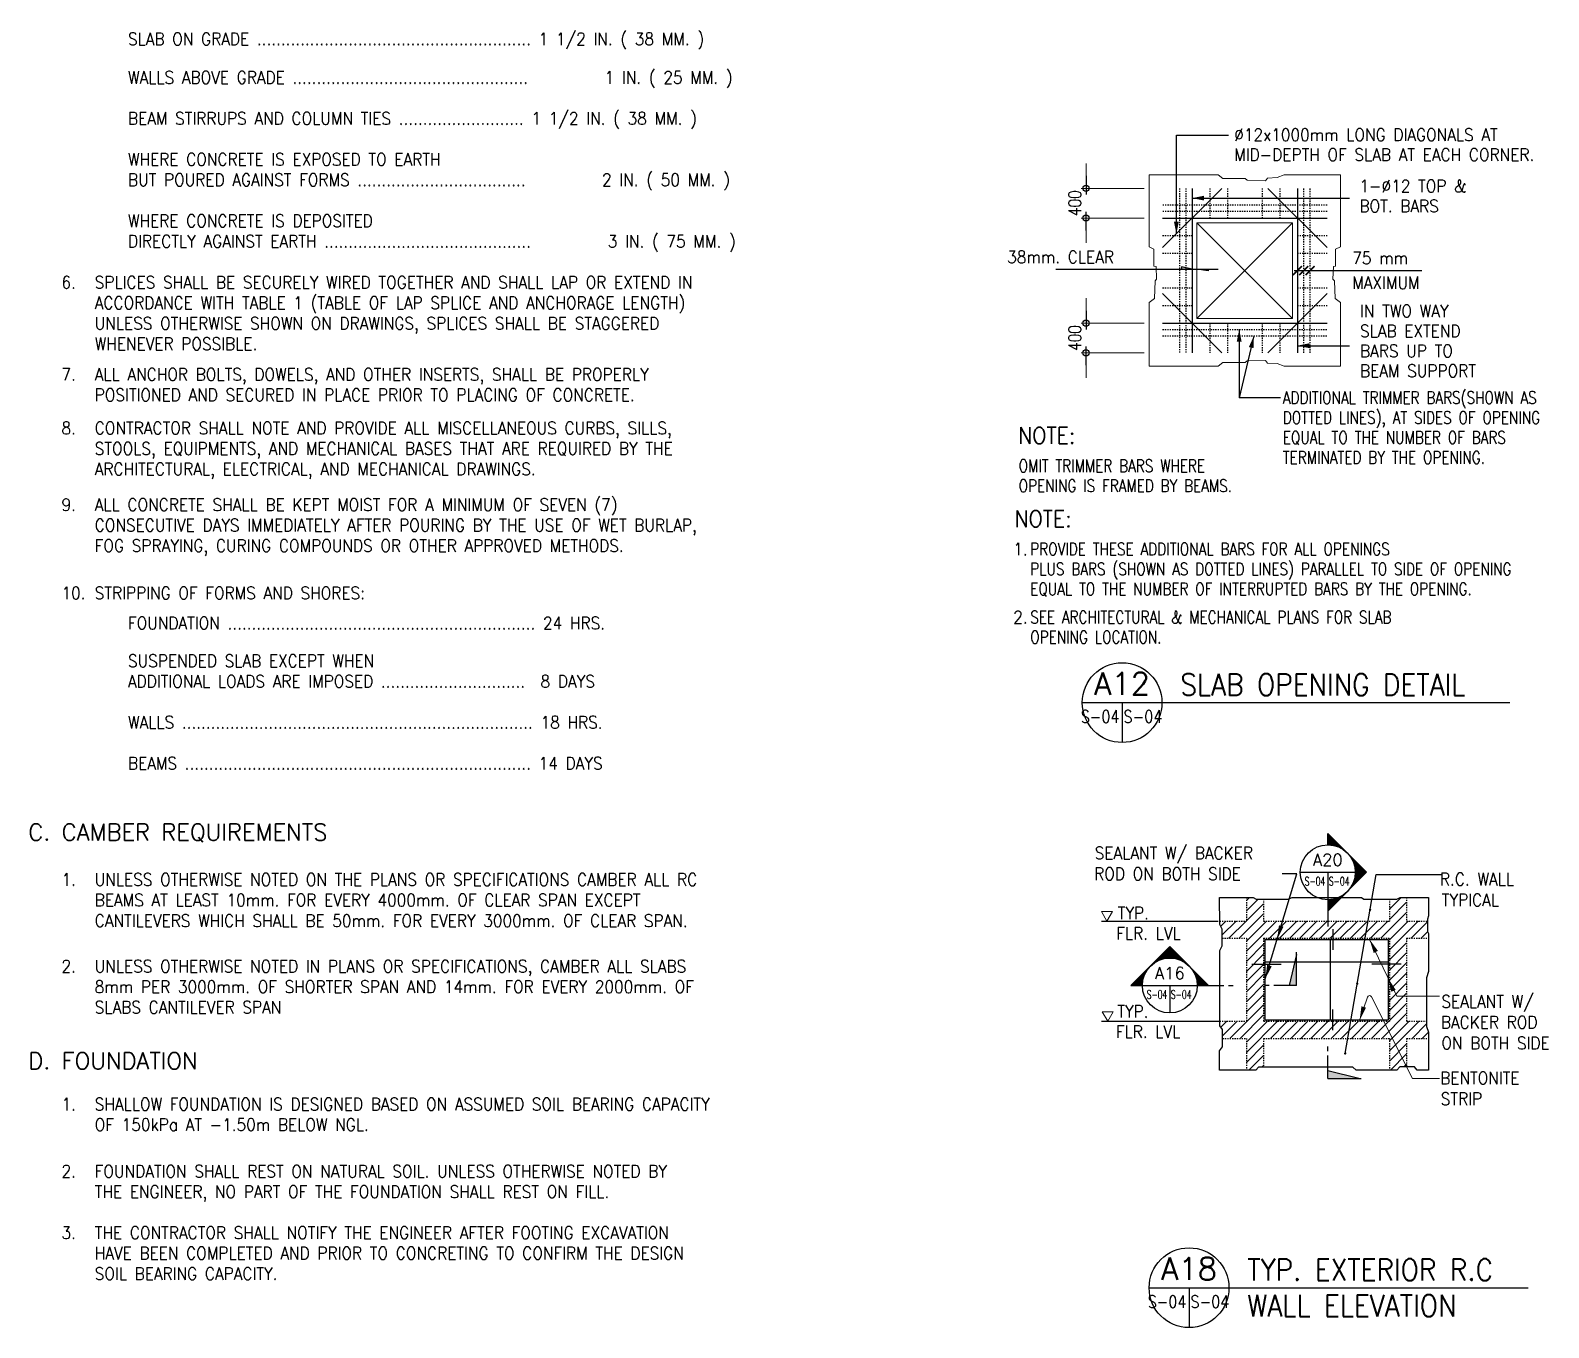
# Model space of a CAD drawing. Header units: millimetres. Extents: x 3475 to 3878, y 2024 to 2251.
# Drawn here: x 3474.9 to 3601.5, y 2035.5 to 2143.7 of the extents above; entities that cross this region are included whole.
import ezdxf
from ezdxf.enums import TextEntityAlignment as Align

# ---------------------------------------------------------------- set-up
doc = ezdxf.new("R2010")
doc.units = ezdxf.units.MM
doc.linetypes.add('HID', pattern=[0.3, 0.2, -0.1])
doc.linetypes.add('LEOJ', pattern=[0.3, 0.2, -0.1])
for name, color, linetype in [('1R', 1, 'Continuous'), ('3G', 3, 'Continuous'), ('5B', 5, 'Continuous'), ('6M', 6, 'Continuous'), ('8G', 8, 'Continuous'), ('DIM', 8, 'Continuous'), ('SHE', 8, 'Continuous'), ('TB', 5, 'Continuous'), ('TG', 3, 'Continuous'), ('title', 3, 'Continuous'), ('TM', 6, 'Continuous')]:
    doc.layers.add(name, color=color, linetype=linetype)
for name, color, linetype, lineweight in [('2Y', 3, 'Continuous', 9), ('4C', 4, 'Continuous', 9), ('ST-DIM_E', 250, 'Continuous', 13)]:
    doc.layers.add(name, color=color, linetype=linetype, lineweight=lineweight)
doc.styles.add('100CL', font='romans.shx', dxfattribs={"height": 250})
doc.styles.add('140CL', font='romans.shx', dxfattribs={"height": 0.35})
doc.styles.add('175CL', font='ROMANS.shx', dxfattribs={"height": 0.45})
doc.styles.add('A', font='ROMANS', dxfattribs={"height": 350})
doc.styles.add('FRED', font='romans', dxfattribs={"height": 0.6})
doc.styles.add('ROMANS', font='romans.shx', dxfattribs={"width": 0.8})
doc.styles.add('S-SHOWN', font='ROMANS.shx', dxfattribs={"height": 0.25})
doc.styles.add('S-TAKEN', font='ROMANS.shx', dxfattribs={"height": 0.25})
doc.dimstyles.new('DIM150', dxfattribs={"dimscale": 150, "dimtxt": 2.5, "dimasz": 2.5, "dimexe": 1, "dimexo": 1, "dimgap": 1, "dimtad": 1, "dimdec": 0, "dimzin": 0, "dimdsep": 46, "dimtxsty": 'ROMANS', "dimblk": 'DIM1', "dimcen": 1, "dimclrd": 8, "dimclre": 8, "dimclrt": 3, "dimadec": 0, "dimazin": 0, "dimtfac": 1, "dimtdec": 0, "dimtofl": 0, "dimtmove": 0, "dimatfit": 3, "dimfxl": 1, "dimtolj": 1, "dimtzin": 0, "dimarcsym": 0})

# ---------------------------------------------------------------- blocks, each defined once
blk = doc.blocks.new('DIM1')
at = {"color": 0}
blk.add_line((-1, 0), (0.5, 0), dxfattribs=at)
at = {"color": 3}
blk.add_circle((0, 0), 0.25, dxfattribs=at)
blk = doc.blocks.new('*D48')
at = {"layer": 'Defpoints', "color": 0, "transparency": 16777216}
for p in [(196356, -35033), (198254, -35033), (198254, -35925)]:
    blk.add_point(p, dxfattribs=at)
at = {"layer": 'DIM', "color": 8, "lineweight": -2, "transparency": 16777216}
for p, q in [((196356, -34658), (196356, -34283)), ((198104, -35033), (196206, -35033)), ((198104, -35925), (196206, -35925)), ((196356, -36300), (196356, -36675))]:
    blk.add_line(p, q, dxfattribs=at)
at = {"layer": 'DIM', "color": 8, "lineweight": -2, "transparency": 16777216, "xscale": 375, "yscale": 375, "zscale": 375}
for p, rotation in [((196356, -35033), 270), ((196356, -35925), 90)]:
    blk.add_blockref('DIM1', p, dxfattribs=dict(at, rotation=rotation))
at = {"layer": 'DIM', "color": 3, "transparency": 16777216, "insert": (196019, -35479), "char_height": 375, "attachment_point": 5, "rotation": 90, "style": 'ROMANS'}
blk.add_mtext('\\A1;400', dxfattribs=at)
blk = doc.blocks.new('*D49')
at = {"layer": 'Defpoints', "color": 0, "transparency": 16777216}
for p in [(196356, -39089), (198254, -39089), (198254, -39981)]:
    blk.add_point(p, dxfattribs=at)
at = {"layer": 'DIM', "color": 8, "lineweight": -2, "transparency": 16777216}
for p, q in [((196356, -38714), (196356, -38339)), ((198104, -39089), (196206, -39089)), ((198104, -39981), (196206, -39981)), ((196356, -40356), (196356, -40731))]:
    blk.add_line(p, q, dxfattribs=at)
at = {"layer": 'DIM', "color": 8, "lineweight": -2, "transparency": 16777216, "xscale": 375, "yscale": 375, "zscale": 375}
for p, rotation in [((196356, -39089), 270), ((196356, -39981), 90)]:
    blk.add_blockref('DIM1', p, dxfattribs=dict(at, rotation=rotation))
at = {"layer": 'DIM', "color": 3, "transparency": 16777216, "insert": (196019, -39535), "char_height": 375, "attachment_point": 5, "rotation": 90, "style": 'ROMANS'}
blk.add_mtext('\\A1;400', dxfattribs=at)
blk = doc.blocks.new('AR2')
at = {"color": 2, "linetype": 'ByBlock'}
blk.add_solid([(168.75, 28.125), (168.75, -28.125), (0, 0)], dxfattribs=at)
blk = doc.blocks.new('ARR-DET')
at = {"layer": 'DIM', "xscale": 0.02, "yscale": 0.02, "zscale": 0.02, "rotation": 180}
blk.add_blockref('AR2', (0, 0), dxfattribs=at)
blk = doc.blocks.new('TAG')
at = {"layer": 'title', "color": 2}
for p, q in [((-0.8, 0), (0.8, 0)), ((0, 0), (0, -0.8))]:
    blk.add_line(p, q, dxfattribs=at)
blk.add_circle((0, 0), 0.8, dxfattribs=at)
at = {"layer": 'title', "color": 5, "style": '140CL'}
blk.add_attdef('A', text='', height=0.35, dxfattribs=at).set_placement((0, 0.362), align=Align.MIDDLE)
at = {"layer": 'title', "color": 2}
for style, width, p, p2 in [('S-SHOWN', 0.880298, (-0.673, -0.387), (-0.075, -0.387)), ('S-TAKEN', 0.886991, (0.03, -0.387), (0.632, -0.387))]:
    blk.add_attdef('S-1', text='', height=0.25, dxfattribs=dict(at, style=style, width=width)).set_placement(p, p2, align=Align.FIT)
blk = doc.blocks.new('A$C6C0B0B06')
at = {"layer": 'title', "color": 2}
for p, q in [((0, 0), (16, 0)), ((8, 0), (8, -8))]:
    blk.add_line(p, q, dxfattribs=at)
blk.add_circle((8, 0), 8, dxfattribs=at)
at = {"layer": 'title', "color": 5, "style": 'ROMANS'}
blk.add_attdef('A', text='', height=4.5, dxfattribs=at).set_placement((8, 3.8), align=Align.MIDDLE)
at = {"layer": 'title', "color": 2, "style": 'ROMANS'}
for width, p, p2 in [(1.138397, (-0.28, -4.05), (7.44, -4.05)), (1.147089, (8.29, -4.05), (16.07, -4.05))]:
    blk.add_attdef('S-1', text='', height=2.5, dxfattribs=dict(at, width=width)).set_placement(p, p2, align=Align.FIT)
blk = doc.blocks.new('A$C9b866f26')
at = {"layer": '8G'}
h = blk.add_hatch(color=2, dxfattribs=at)
h.paths.add_polyline_path([(-37996.082, 11950.426), (-37996.082, 11989.571), (-38126.124, 12016.095), (-38126.124, 11950.426)])
h.paths.add_polyline_path([(-37804.154, 11950.426), (-37996.082, 11989.571), (-37996.082, 11950.426)])
h.paths.add_polyline_path([(-37327.932, 11901.084), (-37327.932, 11950.426), (-37660.317, 11950.426)])
at = {"layer": 'SHE'}
h = blk.add_hatch(dxfattribs=at)
h.set_pattern_fill('ANSI31', color=256, scale=1721.437745, style=0)
h.set_pattern_definition([(45, (-53748.13, -5167.29), (-152.155, 152.155), [])])
h.paths.add_polyline_path([(-32512.362, -7666.284), (-35220.639, -7666.284), (-35319.537, -8182.716), (-32601.801, -8182.716)])
h.paths.add_polyline_path([(-35220.639, -7666.284), (-35658.165, -7666.284), (-35658.165, -7003.393), (-35876.664, -7003.393), (-35972.83, -6951.765), (-36174.596, -6951.765), (-36174.596, -7666.284), (-36974.706, -7666.284), (-36974.273, -7772.411), (-36902.149, -7904.586), (-36902.149, -8182.716), (-36174.596, -8182.716), (-36174.596, -10678.8), (-36974.273, -10678.8), (-36974.273, -10812.433), (-36890.128, -10932.592), (-36890.128, -11195.232), (-36174.596, -11195.232), (-36174.596, -12146.741), (-35888.685, -12146.198), (-35804.54, -12062.087), (-35658.165, -12062.087), (-35658.165, -11195.232), (-33123.526, -11195.232), (-33034.087, -10678.8), (-35658.165, -10678.8), (-35658.165, -8182.716), (-35319.537, -8182.716), (-35293.753, -8048.073)])
h.paths.add_polyline_path([(-30728.978, -7666.284), (-31354.571, -7666.284), (-31354.571, -6954.516), (-31549.198, -6955.33), (-31645.364, -7003.393), (-31871.002, -7003.393), (-31871.002, -7666.284), (-32512.362, -7666.284), (-32601.801, -8182.716), (-31871.002, -8182.716), (-31871.002, -9464.491), (-31575.654, -10082.346), (-31354.571, -10082.346), (-31354.571, -8182.716), (-30692.916, -8182.716), (-30692.916, -8036.76), (-30728.978, -7976.681)])
h.paths.add_polyline_path([(-30753.02, -10836.465), (-30753.02, -10678.8), (-31354.571, -10678.8), (-31354.571, -10082.346), (-31575.654, -10082.346), (-31871.002, -9464.491), (-31871.002, -10678.8), (-32044.25, -10678.8), (-31355.965, -12050.071), (-31354.571, -12050.071), (-31354.571, -11195.232), (-30693.432, -11195.232), (-30692.916, -11004.688)])
h.paths.add_polyline_path([(-32044.25, -10678.8), (-33034.087, -10678.8), (-33123.526, -11195.232), (-31871.002, -11195.232), (-31871.002, -12146.198), (-31645.364, -12146.198), (-31561.218, -12050.071), (-31355.965, -12050.071)])
at = {"layer": '1R'}
for p, q in [((-34783.574, 13343.381), (-37660.317, 10466.638)), ((-37660.317, 13343.381), (-34783.574, 10466.638)), ((-40535.241, -7666.284), (-37022.036, -7666.284)), ((-40535.241, -10678.8), (-36999.056, -10678.8))]:
    blk.add_line(p, q, dxfattribs=at)
at = {"layer": '2Y', "color": 8}
for p, q in [((-32467.262, -8217.144), (-31649.587, -9927.68)), ((-32767.961, -10653.524), (-32529.023, -9950.111)), ((-32413.985, -9942.176), (-31181.809, -12397.042)), ((-31649.587, -9927.68), (-30368.098, -9927.68)), ((-31181.809, -12397.042), (-30368.456, -12397.042))]:
    blk.add_line(p, q, dxfattribs=at)
at = {"layer": '2Y', "color": 1}
blk.add_lwpolyline([(-35602.179, 14609.585), (-35537.088, 14687.751), (-35250.686, 14700.779), (-35042.393, 14781.753), (-33345.202, 14781.753), (-33345.202, 12617.842), (-33489.391, 12553.955), (-33489.391, 12042.86), (-33553.237, 12026.889), (-33569.198, 11643.567), (-33521.314, 11595.652), (-33505.353, 11068.585), (-33345.202, 10940.812), (-33345.202, 9028.266), (-35042.393, 9028.266), (-35250.686, 9109.24), (-35537.088, 9122.268), (-35602.179, 9200.434), (-36148.947, 9187.407), (-36214.038, 9135.296), (-36877.971, 9135.296), (-37025.364, 9028.266), (-39098.689, 9028.266), (-39098.689, 10940.812), (-38938.538, 11068.585), (-38922.577, 11595.652), (-38874.693, 11643.567), (-38890.654, 12026.889), (-38954.5, 12042.86), (-38954.5, 12553.955), (-39098.689, 12617.842), (-39098.689, 14781.753), (-37025.364, 14781.753), (-36877.971, 14674.723), (-36214.038, 14674.723), (-36148.947, 14622.612)], close=True, dxfattribs=at)
at = {"layer": '2Y', "color": 2}
blk.add_lwpolyline([(-37660.317, 13343.381), (-37660.317, 10466.638), (-34783.574, 10466.638), (-34783.574, 13343.381)], close=True, dxfattribs=at)
at = {"layer": '2Y', "color": 8}
blk.add_arc((-32469.844, -9970.213), 62.5, 26.6535512, 161.2381575, dxfattribs=at)
at = {"layer": '3G', "linetype": 'LEOJ'}
for p, q in [((-36174.596, -6951.765), (-36174.596, -7666.284)), ((-35658.165, -7003.393), (-35658.165, -7666.284)), ((-31871.002, -7003.393), (-31871.002, -7666.284)), ((-31354.571, -6951.765), (-31354.571, -7666.284)), ((-36977.622, -7666.284), (-36174.596, -7666.284)), ((-35658.165, -7666.284), (-31871.002, -7666.284)), ((-31354.571, -7666.284), (-30728.978, -7666.284)), ((-36902.149, -8182.716), (-36174.596, -8182.716)), ((-36174.596, -8182.716), (-36174.596, -10678.8)), ((-35658.165, -8182.716), (-31877.888, -8182.716)), ((-35658.165, -8182.716), (-35658.165, -10678.8)), ((-31871.002, -8189.601), (-31871.002, -10678.8)), ((-31354.571, -8182.716), (-30696.01, -8182.716)), ((-31354.571, -8182.716), (-31354.571, -10678.8)), ((-36977.622, -10678.8), (-36174.596, -10678.8)), ((-35658.165, -10678.8), (-31871.002, -10678.8)), ((-31354.571, -10678.8), (-30753.02, -10678.8)), ((-36890.128, -11195.232), (-36174.596, -11195.232)), ((-36174.596, -11195.232), (-36174.596, -12148.267)), ((-35658.165, -11195.232), (-35658.165, -12062.087)), ((-35658.165, -11195.232), (-31871.002, -11195.232)), ((-31871.002, -11195.232), (-31871.002, -12148.267)), ((-31354.571, -11195.232), (-30696.01, -11195.232)), ((-31354.571, -11195.232), (-31354.571, -12050.071))]:
    blk.add_line(p, q, dxfattribs=at)
at = {"layer": '3G', "ltscale": 0.1}
for p, q in [((-35615.129, -8217.144), (-31914.038, -8217.144)), ((-35615.129, -8217.144), (-35615.129, -10635.764)), ((-31914.038, -8217.144), (-31914.038, -10635.764)), ((-35615.129, -10635.764), (-31914.038, -10635.764))]:
    blk.add_line(p, q, dxfattribs=at)
at = {"layer": '4C', "const_width": 34.429}
for points in [[(-32470.637, -7325.962, 1), (-32436.209, -7325.962, 1)], [(-32855.285, -9546.975, 1), (-32820.857, -9546.975, 1)], [(-33219.027, -11647.27, 1), (-33184.598, -11647.27, 1)]]:
    blk.add_lwpolyline(points, format="xyb", close=True, dxfattribs=at)
at = {"layer": '4C'}
for points in [[(-40205.215, -7381.916), (-40533.575, -7381.916), (-40369.395, -7666.284)], [(-40179.013, -10394.432), (-40507.374, -10394.432), (-40343.193, -10678.8)]]:
    blk.add_lwpolyline(points, close=True, dxfattribs=at)
at = {"layer": '5B'}
for p, q in [((-33651.285, -8217.144), (-33651.285, -10635.764)), ((-33571.013, -7910.478), (-33571.013, -8535.103)), ((-36008.277, -8958.759), (-35131.256, -8958.759)), ((-35615.129, -8896.728), (-31914.038, -8896.728)), ((-31520.89, -8958.759), (-32397.911, -8958.759)), ((-33571.013, -10951.038), (-33571.013, -10326.413))]:
    blk.add_line(p, q, dxfattribs=at)
at = {"layer": '6M', "color": 6}
for p, q in [((-36912.364, 14379.009), (-38695.945, 12595.428)), ((-37804.154, 14379.009), (-37804.154, 9431.01)), ((-34639.737, 14379.009), (-34639.737, 9431.01)), ((-38695.945, 13487.218), (-33747.946, 13487.218)), ((-38695.945, 11214.591), (-36912.364, 9431.01)), ((-33747.946, 11214.591), (-35531.527, 9431.01)), ((-38695.945, 10322.801), (-33747.946, 10322.801))]:
    blk.add_line(p, q, dxfattribs=at)
at = {"layer": '6M', "color": 6, "linetype": 'HID'}
for p, q in [((-38188.009, 14379.009), (-38188.009, 9431.01)), ((-37996.082, 14379.009), (-37996.082, 9431.01)), ((-37276.752, 14379.009), (-37276.752, 13487.218)), ((-36745.188, 14379.009), (-36745.188, 13487.218)), ((-36745.188, 14379.009), (-36745.188, 13487.218)), ((-35697.317, 14379.009), (-35697.317, 13487.218)), ((-35167.14, 14379.009), (-35167.14, 13487.218)), ((-34447.81, 9431.01), (-34447.81, 14379.009)), ((-34255.883, 9431.01), (-34255.883, 14379.009)), ((-33747.946, 13871.072), (-38695.945, 13871.072)), ((-33747.946, 13679.145), (-38695.945, 13679.145)), ((-38695.945, 12959.815), (-37804.154, 12959.815)), ((-34639.737, 12959.815), (-33747.946, 12959.815)), ((-38695.945, 12429.638), (-37804.154, 12429.638)), ((-34639.737, 12429.638), (-33747.946, 12429.638)), ((-38695.945, 11381.767), (-37804.154, 11381.767)), ((-38695.945, 11381.767), (-37804.154, 11381.767)), ((-34639.737, 11381.767), (-33747.946, 11381.767)), ((-34639.737, 11381.767), (-33747.946, 11381.767)), ((-38695.945, 10850.204), (-37804.154, 10850.204)), ((-34639.737, 10850.204), (-33747.946, 10850.204)), ((-38695.945, 10130.874), (-33747.946, 10130.874)), ((-37276.752, 10322.801), (-37276.752, 9431.01)), ((-36745.188, 10322.801), (-36745.188, 9431.01)), ((-36745.188, 10322.801), (-36745.188, 9431.01)), ((-35697.317, 10322.801), (-35697.317, 9431.01)), ((-35167.14, 10322.801), (-35167.14, 9431.01)), ((-38695.945, 9938.946), (-33747.946, 9938.946))]:
    blk.add_line(p, q, dxfattribs=at)
at = {"layer": '6M', "color": 6}
blk.add_lwpolyline([(-35531.527, 14379.009), (-33747.946, 12595.428)], dxfattribs=at)
at = {"layer": '8G'}
for p, q in [((-38278.472, 13012.901), (-38278.472, 15980.963)), ((-38278.472, 15980.963), (-36712.74, 15980.963)), ((-37804.154, 14084.984), (-33076.007, 14084.984)), ((-41904.199, 11950.426), (-37025.607, 11950.426)), ((-34739.314, 11905.009), (-30898.79, 11905.009)), ((-36390.234, 10130.874), (-36390.234, 8078.355)), ((-35946.91, 9938.946), (-36390.234, 8078.355)), ((-34639.737, 9645.411), (-33076.007, 9645.411)), ((-35147.22, 8078.355), (-36390.234, 8078.355))]:
    blk.add_line(p, q, dxfattribs=at)
at = {"layer": '8G', "color": 2}
for p, q in [((-37804.154, 11950.426), (-38126.124, 12016.095)), ((-38126.124, 12016.095), (-38126.124, 11950.426)), ((-38126.124, 11950.426), (-37327.932, 11950.426)), ((-37327.932, 11901.084), (-37660.317, 11950.426)), ((-37327.932, 11950.426), (-37327.932, 11901.084))]:
    blk.add_line(p, q, dxfattribs=at)
for points in [[(-37444.291, 14084.984, 143.945, 0, 0), (-37804.154, 14084.984, 0, 0, 0)], [(-38278.472, 13372.764, 143.945, 0, 0), (-38278.472, 13012.901, 0, 0, 0)], [(-36390.234, 9771.01, 143.945, 0, 0), (-36390.234, 10130.874, 0, 0, 0)], [(-36030.32, 9588.883, 143.945, 0, 0), (-35946.91, 9938.946, 0, 0, 0)], [(-34279.874, 9645.411, 143.945, 0, 0), (-34639.737, 9645.411, 0, 0, 0)]]:
    blk.add_lwpolyline(points, format="xyseb", dxfattribs=at)
at = {"layer": '8G', "color": 2, "const_width": 50}
for points in [[(-34774.037, 11770.709), (-34505.437, 12039.309)], [(-34582.11, 11770.709), (-34313.51, 12039.309)], [(-34390.183, 11770.709), (-34121.583, 12039.309)]]:
    blk.add_lwpolyline(points, dxfattribs=at)
at = {"layer": 'SHE'}
for p, q in [((-35606.963, -9407.254), (-34653.427, -6249.282)), ((-34653.427, -6249.282), (-35094.061, -6249.282))]:
    blk.add_line(p, q, dxfattribs=at)
blk.add_lwpolyline([(-33201.812, -11647.27), (-32269.979, -6266.728), (-30315.709, -6266.728)], dxfattribs=at)
blk.add_lwpolyline([(-36977.622, -6951.765), (-35972.83, -6951.765), (-35876.664, -7003.393), (-34927.026, -7003.393), (-34794.798, -6955.33), (-32715.21, -6955.33), (-32643.085, -7003.393), (-31645.364, -7003.393), (-31549.198, -6955.33), (-30696.01, -6951.765), (-30696.01, -7508.061), (-30728.978, -7604.188), (-30728.978, -7976.681), (-30692.916, -8036.76), (-30692.916, -9178.271), (-30753.02, -9370.525), (-30753.02, -10836.465), (-30692.916, -11004.688), (-30696.01, -12148.267), (-31032.306, -12148.267), (-31116.451, -12050.071), (-31561.218, -12050.071), (-31645.364, -12146.198), (-32871.479, -12146.198), (-32967.645, -12062.087), (-35804.54, -12062.087), (-35888.685, -12146.198), (-36977.622, -12148.267), (-36977.622, -11569.435), (-36890.128, -11449.276), (-36890.128, -10932.592), (-36974.273, -10812.433), (-36974.273, -8553.444), (-36902.149, -8409.253), (-36902.149, -7904.586), (-36974.273, -7772.411)], close=True, dxfattribs=at)
at = {"layer": 'title', "color": 2}
for p, q in [((-41112.232, -1092.983), (-28248.779, -1092.983)), ((-33724.952, -5028.535), (-32556.401, -6197.086)), ((-33724.952, -5370.796), (-33724.952, -5028.535)), ((-33724.952, -7365.637), (-32556.401, -6197.086)), ((-33724.952, -7023.376), (-33724.952, -7365.637)), ((-39645.677, -9603.444), (-38477.126, -8434.893)), ((-37308.576, -9603.444), (-38477.126, -8434.893)), ((-34661.431, -8673.868), (-34888.661, -9603.444)), ((-34661.431, -9603.444), (-34661.431, -8600.805)), ((-39303.417, -9603.444), (-39645.677, -9603.444)), ((-37650.836, -9603.444), (-37308.576, -9603.444)), ((-32795.375, -12402.933), (-33724.952, -12175.703)), ((-33724.952, -12402.933), (-32722.313, -12402.933)), ((-39097.973, -18696.98), (-27697.33, -18696.98))]:
    blk.add_line(p, q, dxfattribs=at)
at = {"layer": 'title', "color": 5}
for p, q in [((-33724.952, -7137.463), (-33724.952, -7826.038)), ((-37536.749, -9603.444), (-36848.174, -9603.444)), ((-36710.459, -9603.444), (-36572.744, -9603.444)), ((-35487.721, -9603.444), (-35625.437, -9603.444)), ((-34661.431, -9603.444), (-35350.006, -9603.444)), ((-33724.952, -11576.643), (-33724.952, -11438.928)), ((-33724.952, -12402.933), (-33724.952, -11714.358))]:
    blk.add_line(p, q, dxfattribs=at)
at = {"layer": 'title', "color": 2}
for points in [[(-33724.952, -7023.376), (-33724.952, -7365.637), (-32556.401, -6197.086), (-33724.952, -5028.535), (-33724.952, -5370.796, -1)], [(-37650.836, -9603.444), (-37308.576, -9603.444), (-38477.126, -8434.893), (-39645.677, -9603.444), (-39303.417, -9603.444, -1)]]:
    blk.add_lwpolyline(points, format="xyb", close=True, dxfattribs=at)
for points in [[(-33672.686, -5080.801), (-33647.97, -5374.39), (-33724.952, -5028.535), (-33724.952, -5370.796)], [(-33604.537, -5148.95), (-33561.758, -5387.072), (-33672.686, -5080.801), (-33647.97, -5374.39)], [(-33444.595, -5308.892), (-33473.393, -5410.019), (-33604.537, -5148.95), (-33561.758, -5387.072)], [(-33313.86, -5439.627), (-33367.266, -5452.226), (-33444.595, -5308.892), (-33473.393, -5410.019)], [(-33140.676, -5612.811), (-33305.885, -5484.949), (-33313.86, -5439.627), (-33367.266, -5452.226)], [(-33140.676, -5612.811), (-32911.229, -5842.259), (-32984.784, -5829.789), (-32823.649, -5929.838)], [(-32984.784, -5829.789), (-32823.649, -5929.838), (-32942.395, -5931.83), (-32678.803, -6074.684)], [(-32942.395, -5931.83), (-32678.803, -6074.684), (-32912.952, -6044.078), (-32556.401, -6197.086)], [(-32984.784, -6564.383), (-32823.649, -6464.334), (-32942.395, -6462.342), (-32678.803, -6319.488)], [(-32942.395, -6462.342), (-32678.803, -6319.488), (-32912.952, -6350.094), (-32556.401, -6197.086)], [(-32912.952, -6044.078), (-32556.401, -6197.086), (-32902.176, -6120.963), (-32556.401, -6197.086)], [(-32912.952, -6350.094), (-32556.401, -6197.086), (-32902.176, -6273.209), (-32556.401, -6197.086)], [(-32902.176, -6120.963), (-32556.401, -6197.086), (-32898.662, -6197.086), (-32556.401, -6197.086)], [(-32902.176, -6273.209), (-32556.401, -6197.086), (-32898.662, -6197.086), (-32556.401, -6197.086)], [(-33140.676, -6781.361), (-33305.885, -6909.223), (-33313.86, -6954.545), (-33367.266, -6941.946)], [(-33140.676, -6781.361), (-32911.229, -6551.913), (-32984.784, -6564.383), (-32823.649, -6464.334)], [(-33672.686, -7313.371), (-33647.97, -7019.782), (-33724.952, -7365.637), (-33724.952, -7023.376)], [(-33604.537, -7245.222), (-33561.758, -7007.1), (-33672.686, -7313.371), (-33647.97, -7019.782)], [(-33444.595, -7085.28), (-33473.393, -6984.153), (-33604.537, -7245.222), (-33561.758, -7007.1)], [(-33313.86, -6954.545), (-33367.266, -6941.946), (-33444.595, -7085.28), (-33473.393, -6984.153)], [(-38844.423, -8863.276), (-38744.375, -8702.142), (-38742.382, -8820.888), (-38599.529, -8557.296)], [(-38742.382, -8820.888), (-38599.529, -8557.296), (-38630.134, -8791.444), (-38477.126, -8434.893)], [(-38630.134, -8791.444), (-38477.126, -8434.893), (-38553.25, -8780.668), (-38477.126, -8434.893)], [(-38553.25, -8780.668), (-38477.126, -8434.893), (-38477.126, -8777.154), (-38477.126, -8434.893)], [(-38401.003, -8780.668), (-38477.126, -8434.893), (-38477.126, -8777.154), (-38477.126, -8434.893)], [(-38324.119, -8791.444), (-38477.126, -8434.893), (-38401.003, -8780.668), (-38477.126, -8434.893)], [(-38211.871, -8820.888), (-38354.724, -8557.296), (-38324.119, -8791.444), (-38477.126, -8434.893)], [(-38109.83, -8863.276), (-38209.878, -8702.142), (-38211.871, -8820.888), (-38354.724, -8557.296)], [(-34888.661, -9603.444), (-34661.431, -9603.444), (-34888.661, -9603.444), (-34661.431, -8600.805)], [(-39061.402, -9019.169), (-39189.263, -9184.377), (-39234.585, -9192.352), (-39221.986, -9245.759)], [(-39061.402, -9019.169), (-38831.954, -8789.721), (-38844.423, -8863.276), (-38744.375, -8702.142)], [(-37892.851, -9019.169), (-38122.299, -8789.721), (-38109.83, -8863.276), (-38209.878, -8702.142)], [(-37892.851, -9019.169), (-37764.99, -9184.377), (-37719.668, -9192.352), (-37732.266, -9245.759)], [(-39593.412, -9551.179), (-39299.823, -9526.463), (-39645.677, -9603.444), (-39303.417, -9603.444)], [(-39525.262, -9483.029), (-39287.141, -9440.25), (-39593.412, -9551.179), (-39299.823, -9526.463)], [(-39365.321, -9323.088), (-39264.193, -9351.886), (-39525.262, -9483.029), (-39287.141, -9440.25)], [(-39234.585, -9192.352), (-39221.986, -9245.759), (-39365.321, -9323.088), (-39264.193, -9351.886)], [(-37719.668, -9192.352), (-37732.266, -9245.759), (-37588.932, -9323.088), (-37690.06, -9351.886)], [(-37588.932, -9323.088), (-37690.06, -9351.886), (-37428.99, -9483.029), (-37667.112, -9440.25)], [(-37428.99, -9483.029), (-37667.112, -9440.25), (-37360.841, -9551.179), (-37654.43, -9526.463)], [(-37360.841, -9551.179), (-37654.43, -9526.463), (-37308.576, -9603.444), (-37650.836, -9603.444)], [(-33724.952, -12175.703), (-33724.952, -12402.933), (-33724.952, -12175.703), (-32722.313, -12402.933)]]:
    blk.add_solid(points, dxfattribs=at)
at = {"layer": 'TG'}
for p, xscale, yscale, zscale, rotation in [((-35247.615, -8217.144), 124.9999999999843, 124.9999999999843, 124.9999999999843, 253.2568380221573), ((-32467.262, -8217.144), 125.0000000000346, 125.0000000000346, 125.0000000000346, 116.4068557588214), ((-35606.963, -9407.254), 124.9999999999765, 124.9999999999765, 124.9999999999765, 252.5866305001301), ((-31914.038, -9376.665), 124.9999999999874, 124.9999999999874, 124.9999999999874, 113.1029517308), ((-32767.961, -10653.524), 124.9999999999971, 124.9999999999971, 124.9999999999971, 253.0961110309768)]:
    blk.add_blockref('ARR-DET', p, dxfattribs=dict(at, xscale=xscale, yscale=yscale, zscale=zscale, rotation=rotation))
at = {"layer": 'title'}
ref = blk.add_blockref('A$C6C0B0B06', (-41112.232, -1092.983), dxfattribs=dict(at, xscale=150, yscale=150, zscale=150))
ref.add_attrib('A', 'A12', dxfattribs={"color": 5, "height": 675, "style": 'ROMANS'}).set_placement((-39912.232, -522.429), align=Align.MIDDLE)
ref.add_attrib('S-1', 'S-04', dxfattribs={"color": 2, "height": 375, "style": 'ROMANS', "width": 0.772483}).set_placement((-41154.567, -1700.073), (-39995.842, -1700.073), align=Align.FIT)
ref.add_attrib('S-1', 'S-04', dxfattribs={"color": 2, "height": 375, "style": 'ROMANS', "width": 0.778382}).set_placement((-39869.038, -1700.073), (-38701.466, -1700.073), align=Align.FIT)
ref = blk.add_blockref('TAG', (-33724.952, -6197.086), dxfattribs=dict(at, xscale=1032.862647297821, yscale=1032.862647297821, zscale=1032.862647297821))
ref.add_attrib('S-1', 'S-04', dxfattribs={"color": 2, "height": 258.2157, "style": 'S-SHOWN', "width": 0.597345}).set_placement((-34419.888, -6596.73), (-33802.913, -6596.73), align=Align.FIT)
ref.add_attrib('S-1', 'S-04', dxfattribs={"color": 2, "height": 258.2157, "style": 'S-TAKEN', "width": 0.601886}).set_placement((-33693.66, -6596.73), (-33071.994, -6596.73), align=Align.FIT)
ref.add_attrib('A', 'A20', dxfattribs={"color": 5, "height": 361.5019, "style": '140CL'}).set_placement((-33724.952, -5823.408), align=Align.MIDDLE)
ref = blk.add_blockref('TAG', (-38477.126, -9603.444), dxfattribs=dict(at, xscale=1032.862647297821, yscale=1032.862647297821, zscale=1032.862647297821))
ref.add_attrib('S-1', 'S-04', dxfattribs={"color": 2, "height": 258.2157, "style": 'S-SHOWN', "width": 0.597345}).set_placement((-39172.063, -10003.088), (-38555.088, -10003.088), align=Align.FIT)
ref.add_attrib('S-1', 'S-04', dxfattribs={"color": 2, "height": 258.2157, "style": 'S-TAKEN', "width": 0.601886}).set_placement((-38445.835, -10003.088), (-37824.168, -10003.088), align=Align.FIT)
ref.add_attrib('A', 'A16', dxfattribs={"color": 5, "height": 361.5019, "style": '140CL'}).set_placement((-38477.126, -9229.766), align=Align.MIDDLE)
ref = blk.add_blockref('A$C6C0B0B06', (-39097.973, -18696.98), dxfattribs=dict(at, xscale=150, yscale=150, zscale=150))
ref.add_attrib('A', 'A18', dxfattribs={"color": 5, "height": 675, "style": 'ROMANS'}).set_placement((-37897.973, -18126.426), align=Align.MIDDLE)
ref.add_attrib('S-1', 'S-04', dxfattribs={"color": 2, "height": 375, "style": 'ROMANS', "width": 0.772483}).set_placement((-39140.308, -19304.069), (-37981.583, -19304.069), align=Align.FIT)
ref.add_attrib('S-1', 'S-04', dxfattribs={"color": 2, "height": 375, "style": 'ROMANS', "width": 0.778382}).set_placement((-37854.779, -19304.069), (-36687.206, -19304.069), align=Align.FIT)
at = {"layer": '3G', "style": '100CL', "width": 0.9}
for s, p in [('SEALANT W/ BACKER ', (-40734.884, -5805.342)), ('ROD ON BOTH SIDE', (-40752.741, -6430.342)), ('R.C. WALL ', (-30351.12, -6592.988)), ('TYPICAL', (-30297.549, -7217.988)), ('TYP. ', (-40046.184, -7612.951)), ('FLR. LVL', (-40087.129, -8223.226)), ('SEALANT W/ ', (-30307.069, -10272.88)), ('TYP. ', (-40059.284, -10570.572)), ('FLR. LVL', (-40100.23, -11180.841)), ('BACKER ROD ', (-30324.926, -10897.88)), ('ON BOTH SIDE', (-30307.069, -11522.88)), ('BENTONITE ', (-30344.173, -12575.61)), ('STRIP', (-30326.316, -13200.61))]:
    blk.add_text(s, height=375, dxfattribs=at).set_placement(p)
at = {"layer": 'TB', "style": 'A', "width": 0.9}
for p in [(-43038.451, 6691.722), (-43149.484, 4187.457)]:
    blk.add_text('NOTE:', height=500, dxfattribs=at).set_placement(p)
at = {"layer": 'TG'}
for s, style, width, p in [('SLAB ON GRADE ......................................................... 1 1/2 IN. ( 38 MM. )', '100CL', 0.9, (-69815.93, 18686.792)), ('WALLS ABOVE GRADE .................................................     1 IN. ( 25 MM. )', '100CL', 0.9, (-69815.93, 17528.628)), ('BEAM STIRRUPS AND COLUMN TIES .......................... 1 1/2 IN. ( 38 MM. )', '100CL', 0.9, (-69815.93, 16296.207)), ('%%C12x1000mm LONG DIAGONALS AT', 'FRED', 0.9, (-36539.566, 15804.511)), ('MID-DEPTH OF SLAB AT EACH CORNER.', 'FRED', 0.9, (-36539.566, 15204.511)), ('WHERE CONCRETE IS EXPOSED TO EARTH ', '100CL', 0.9, (-69815.93, 15063.785)), ('BUT POURED AGAINST FORMS ...................................     2 IN. ( 50 MM. )', '100CL', 0.9, (-69815.93, 14447.574)), ('1-%%C12 TOP &', 'FRED', 0.9, (-32772.983, 14260.409)), ('BOT. BARS', 'FRED', 0.9, (-32772.983, 13660.409)), ('WHERE CONCRETE IS DEPOSITED ', '100CL', 0.9, (-69815.93, 13215.152)), ('DIRECTLY AGAINST EARTH ...........................................     3 IN. ( 75 MM. )', '100CL', 0.9, (-69815.93, 12598.941)), ('38mm. CLEAR', 'FRED', 0.9, (-43368.72, 12126.174)), ('75 mm ', '100CL', 0.9, (-32989.062, 12098.691)), ('6.', '100CL', 0.9, (-71815.93, 11363.865)), ('SPLICES SHALL BE SECURELY WIRED TOGETHER AND SHALL LAP OR EXTEND IN', '100CL', 0.9, (-70815.93, 11363.865)), ('MAXIMUM', '100CL', 0.9, (-32989.062, 11352.254)), ('ACCORDANCE WITH TABLE 1 (TABLE OF LAP SPLICE AND ANCHORAGE LENGTH)', '100CL', 0.9, (-70815.93, 10747.654)), ('UNLESS OTHERWISE SHOWN ON DRAWINGS, SPLICES SHALL BE STAGGERED ', '100CL', 0.9, (-70815.93, 10131.443)), ('IN TWO WAY', 'FRED', 0.9, (-32754.938, 10500.442)), ('SLAB EXTEND', 'FRED', 0.9, (-32754.938, 9900.442)), ('WHENEVER POSSIBLE.', '100CL', 0.9, (-70815.93, 9515.232)), ('BARS UP TO', 'FRED', 0.9, (-32754.938, 9300.442)), ('7.', '100CL', 0.9, (-71815.93, 8593.821)), ('ALL ANCHOR BOLTS, DOWELS, AND OTHER INSERTS, SHALL BE PROPERLY ', '100CL', 0.9, (-70815.93, 8593.821)), ('BEAM SUPPORT', 'FRED', 0.9, (-32754.938, 8700.442)), ('POSITIONED AND SECURED IN PLACE PRIOR TO PLACING OF CONCRETE.', '100CL', 0.9, (-70815.93, 7977.611)), ('ADDITIONAL TRIMMER BARS(SHOWN AS', 'FRED', 0.8, (-35079.016, 7895.209)), ('8.', '100CL', 0.9, (-71815.93, 6979.9)), ('CONTRACTOR SHALL NOTE AND PROVIDE ALL MISCELLANEOUS CURBS, SILLS,', '100CL', 0.9, (-70815.93, 6979.9)), ('DOTTED LINES), AT SIDES OF OPENING', 'FRED', 0.8, (-35079.016, 7295.209)), ('EQUAL TO THE NUMBER OF BARS', 'FRED', 0.8, (-35079.016, 6695.209)), ('STOOLS, EQUIPMENTS, AND MECHANICAL BASES THAT ARE REQUIRED BY THE', '100CL', 0.9, (-70815.93, 6363.689)), ('TERMINATED BY THE OPENING.', 'FRED', 0.8, (-35079.016, 6095.209)), ('ARCHITECTURAL, ELECTRICAL, AND MECHANICAL DRAWINGS.', '100CL', 0.9, (-70815.93, 5747.478)), ('OMIT TRIMMER BARS WHERE', 'FRED', 0.8, (-43023.525, 5844.187)), ('OPENING IS FRAMED BY BEAMS.', 'FRED', 0.8, (-43023.525, 5244.187)), ('9.', '100CL', 0.9, (-71815.93, 4673.467)), ('ALL CONCRETE SHALL BE KEPT MOIST FOR A MINIMUM OF SEVEN (7) ', '100CL', 0.9, (-70815.93, 4673.467)), ('CONSECUTIVE DAYS IMMEDIATELY AFTER POURING BY THE USE OF WET BURLAP,', '100CL', 0.9, (-70815.93, 4057.256)), ('FOG SPRAYING, CURING COMPOUNDS OR OTHER APPROVED METHODS.', '100CL', 0.9, (-70815.93, 3441.046)), ('1.', 'FRED', 0.9, (-43188.245, 3339.922)), ('PROVIDE THESE ADDITIONAL BARS FOR ALL OPENINGS', 'FRED', 0.8, (-42674.904, 3339.922)), ('PLUS BARS (SHOWN AS DOTTED LINES) PARALLEL TO SIDE OF OPENING', 'FRED', 0.8, (-42674.904, 2739.922)), ('10.', '100CL', 0.9, (-71815.93, 2017.275)), ('STRIPPING OF FORMS AND SHORES:', '100CL', 0.9, (-70815.93, 2017.275)), ('EQUAL TO THE NUMBER OF INTERRUPTED BARS BY THE OPENING.', 'FRED', 0.8, (-42674.904, 2139.922)), ('FOUNDATION ................................................................ 24 HRS.', '100CL', 0.9, (-69815.93, 1112.419)), ('2.', 'FRED', 0.9, (-43188.245, 1290.474)), ('SEE ARCHITECTURAL & MECHANICAL PLANS FOR SLAB', 'FRED', 0.8, (-42674.904, 1290.474)), ('OPENING LOCATION.', 'FRED', 0.8, (-42674.904, 690.474)), ('SUSPENDED SLAB EXCEPT WHEN', '100CL', 0.9, (-69815.93, -24.231)), ('ADDITIONAL LOADS ARE IMPOSED ..............................  8 DAYS', '100CL', 0.9, (-69815.93, -640.442)), ('WALLS ......................................................................... 18 HRS.', '100CL', 0.9, (-69815.93, -1872.863)), ('BEAMS ........................................................................ 14 DAYS', '100CL', 0.9, (-69815.93, -3105.285)), ('1.', '100CL', 0.9, (-71815.93, -6603.941)), ('UNLESS OTHERWISE NOTED ON THE PLANS OR SPECIFICATIONS CAMBER ALL RC', '100CL', 0.9, (-70815.93, -6603.941)), ('BEAMS AT LEAST 10mm. FOR EVERY 4000mm. OF CLEAR SPAN EXCEPT', '100CL', 0.9, (-70815.93, -7220.616)), ('CANTILEVERS WHICH SHALL BE 50mm. FOR EVERY 3000mm. OF CLEAR SPAN.', '100CL', 0.9, (-70815.93, -7842.396)), ('2.', '100CL', 0.9, (-71815.93, -9213.05)), ('UNLESS OTHERWISE NOTED IN PLANS OR SPECIFICATIONS, CAMBER ALL SLABS', '100CL', 0.9, (-70815.93, -9213.05)), ('8mm PER 3000mm. OF SHORTER SPAN AND 14mm. FOR EVERY 2000mm. OF', '100CL', 0.9, (-70815.93, -9829.261)), ('SLABS CANTILEVER SPAN', '100CL', 0.9, (-70815.93, -10445.472)), ('1.', '100CL', 0.9, (-71815.93, -13360.795)), ('SHALLOW FOUNDATION IS DESIGNED BASED ON ASSUMED SOIL BEARING CAPACITY', '100CL', 0.9, (-70815.93, -13360.795)), ('OF 150kPa AT -1.50m BELOW NGL.', '100CL', 0.9, (-70815.93, -13977.469)), ('2.', '100CL', 0.9, (-71815.93, -15380.222)), ('FOUNDATION SHALL REST ON NATURAL SOIL. UNLESS OTHERWISE NOTED BY', '100CL', 0.9, (-70815.93, -15380.222)), ('THE ENGINEER, NO PART OF THE FOUNDATION SHALL REST ON FILL.', '100CL', 0.9, (-70815.93, -15996.433)), ('3.', '100CL', 0.9, (-71815.93, -17228.855)), ('THE CONTRACTOR SHALL NOTIFY THE ENGINEER AFTER FOOTING EXCAVATION', '100CL', 0.9, (-70815.93, -17228.855)), ('HAVE BEEN COMPLETED AND PRIOR TO CONCRETING TO CONFIRM THE DESIGN', '100CL', 0.9, (-70815.93, -17845.065)), ('SOIL BEARING CAPACITY.', '100CL', 0.9, (-70815.93, -18461.276))]:
    blk.add_text(s, height=375, dxfattribs=dict(at, style=style, width=width)).set_placement(p)
at = {"layer": 'title', "color": 6, "linetype": 'Continuous', "style": '175CL', "width": 0.9}
for s, p in [('SLAB OPENING DETAIL', (-38161.544, -878.317)), ('TYP. EXTERIOR R.C', (-36147.284, -18482.314)), ('WALL ELEVATION', (-36147.284, -19561.647))]:
    blk.add_text(s, height=650, dxfattribs=at).set_placement(p)
at = {"layer": 'TM', "color": 6, "style": '100CL'}
for s, p in [('C. CAMBER REQUIREMENTS', (-72815.93, -5240.416)), ('D. FOUNDATION', (-72815.93, -12120.594))]:
    blk.add_text(s, height=500, dxfattribs=at).set_placement(p)
at = {"layer": 'DIM'}
for base, p1, p2, picture, middle in [((-40996.376, 14379.009), (-39098.689, 13487.218), (-39098.689, 14379.009), '*D48', (-40996.376, 13933.114)), ((-40996.376, 10322.801), (-39098.689, 9431.01), (-39098.689, 10322.801), '*D49', (-40996.376, 9876.905))]:
    dim = blk.add_linear_dim(base=base, p1=p1, p2=p2, angle=90, text='400', dimstyle='DIM150', dxfattribs=at)
    dim.commit()
    dim.dimension.update_dxf_attribs({"geometry": picture, "text_midpoint": middle, "dimtype": 128, "insert": (-237352.662, 49412.079)})

msp = doc.modelspace()

# ---------------------------------------------------------------- block references
at = {"layer": 'ST-DIM_E', "xscale": 0.002772, "yscale": 0.002772, "zscale": 0.002772}
msp.add_blockref('A$C9b866f26', (3676.56, 2090.64), dxfattribs=at)

doc.saveas('drawing.dxf')
